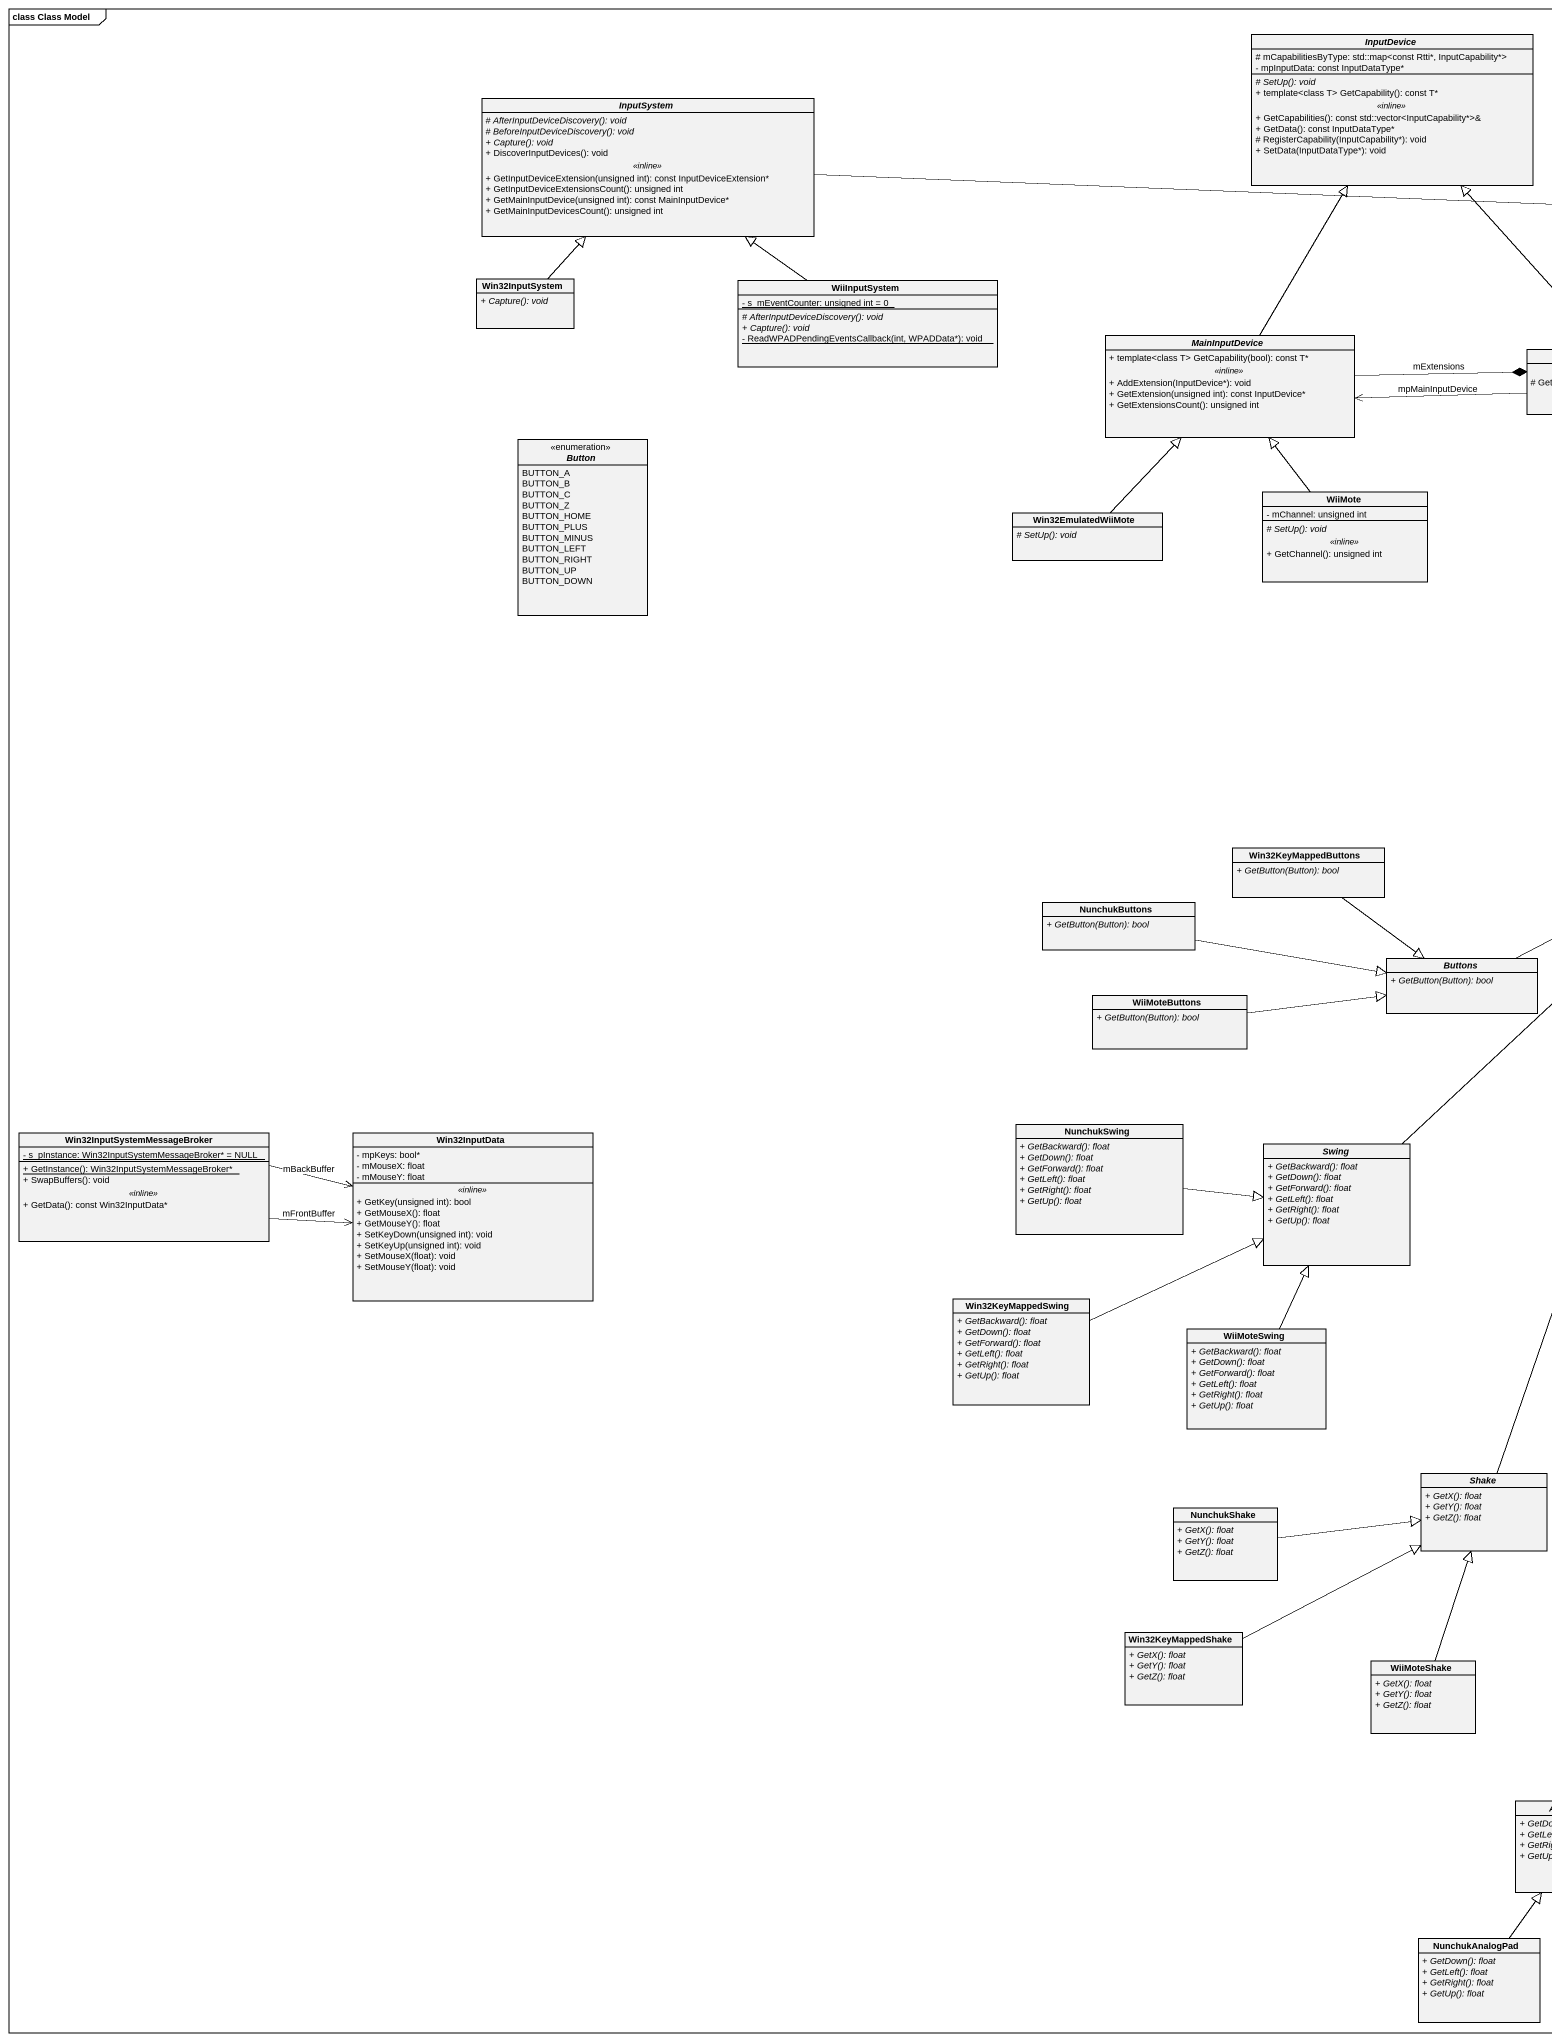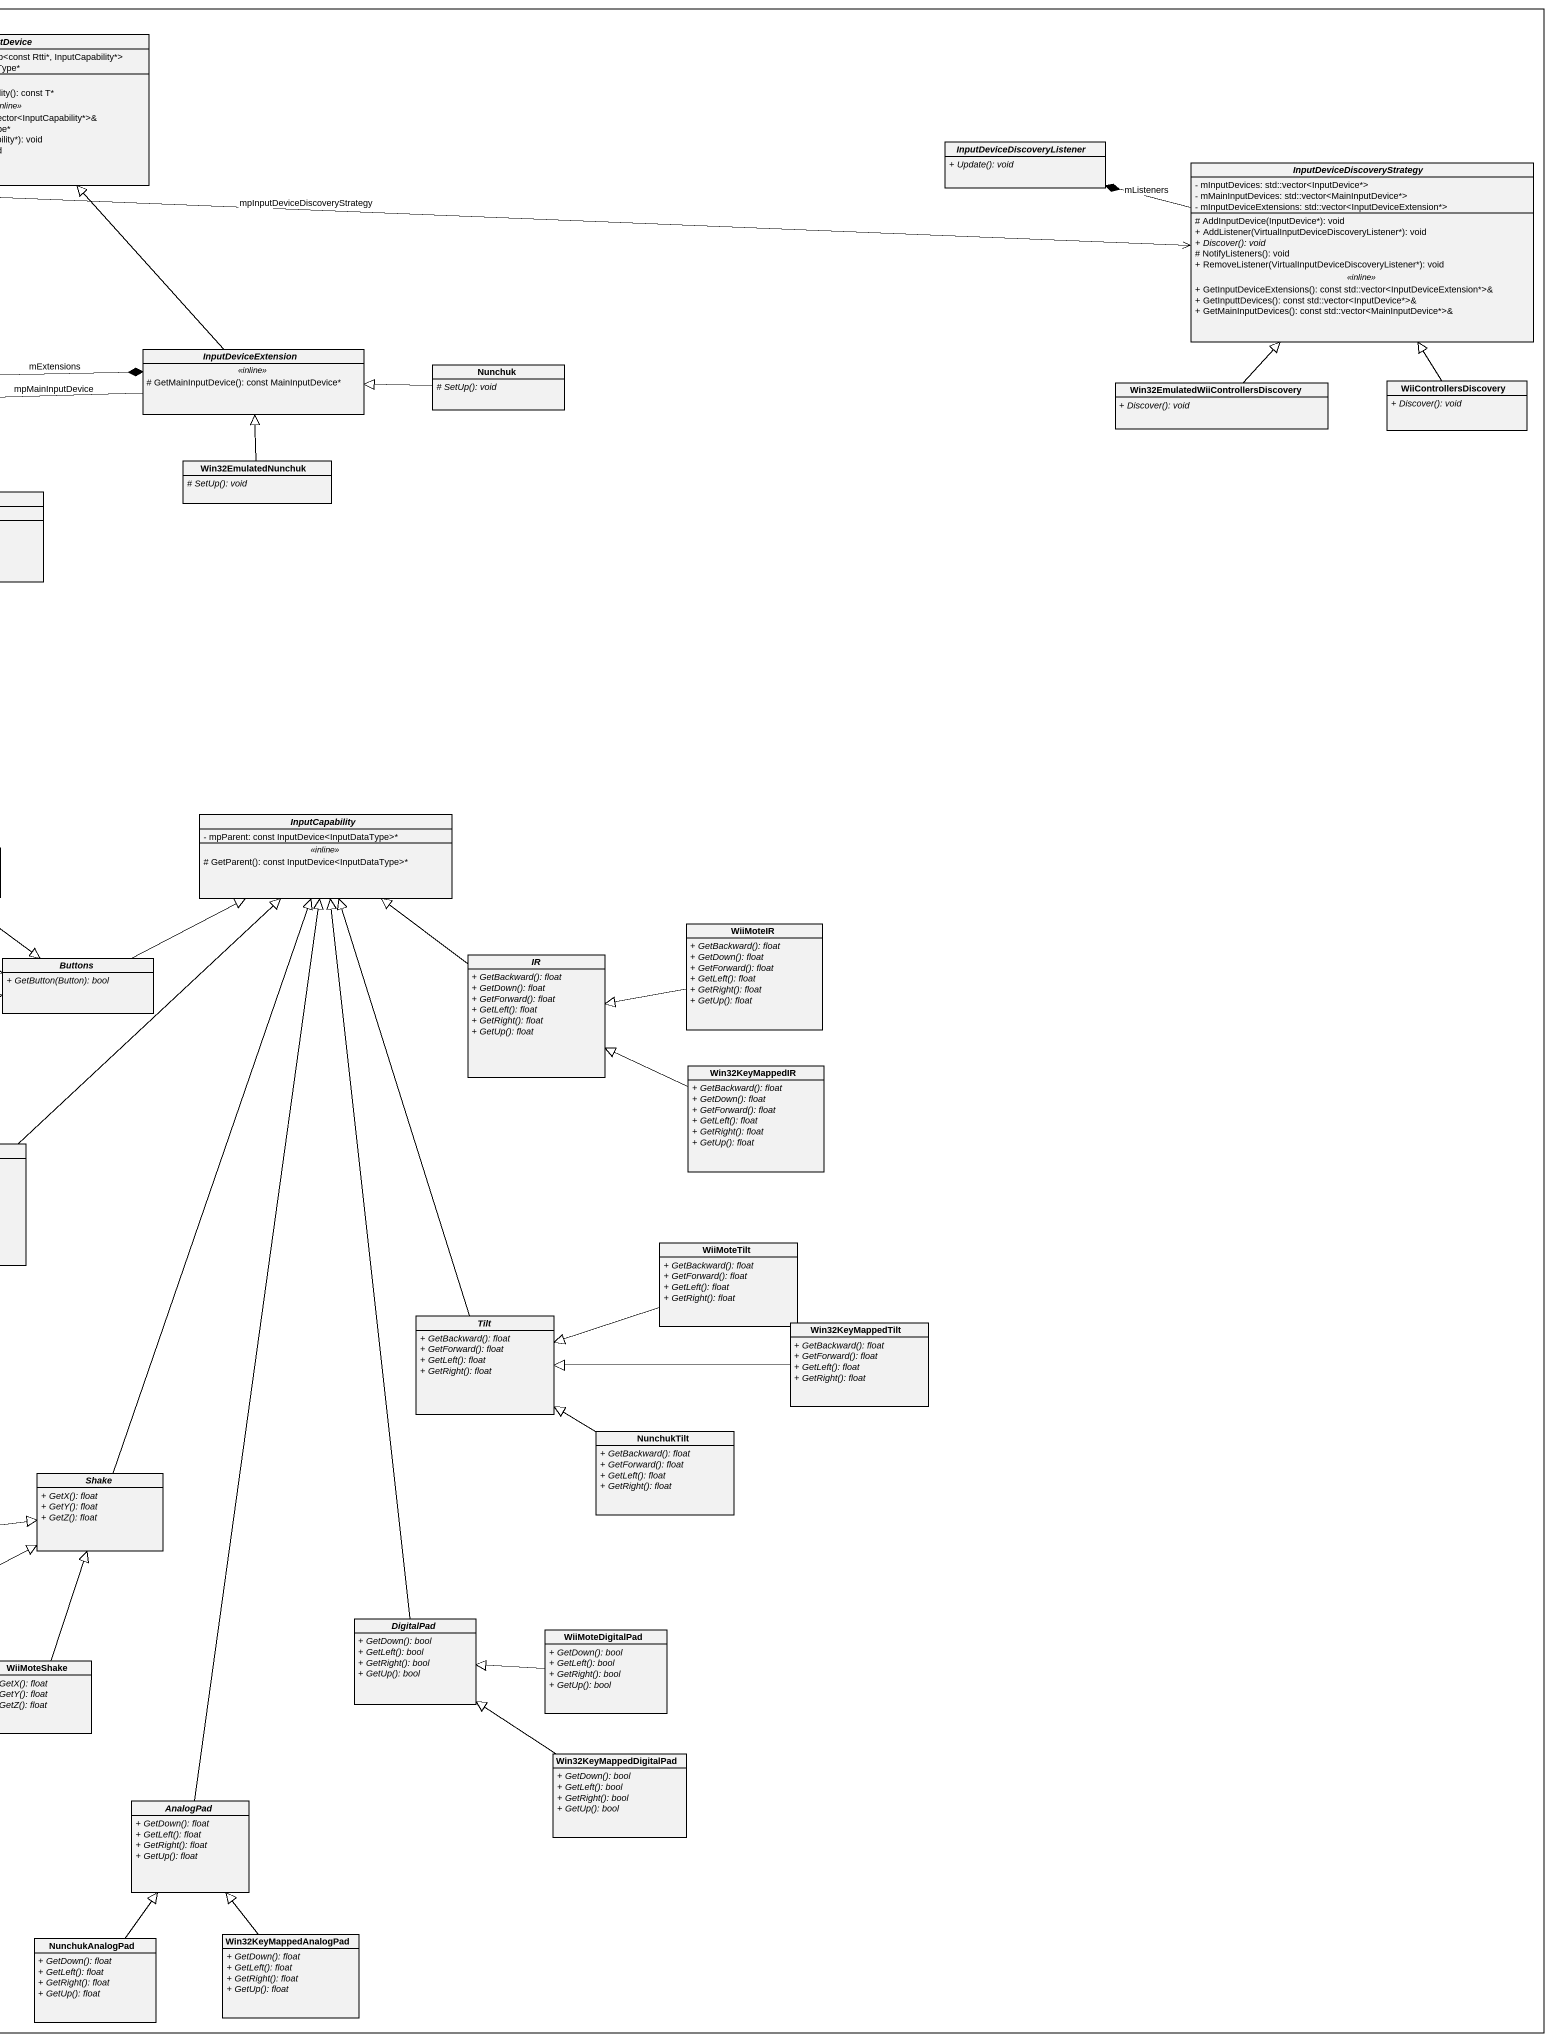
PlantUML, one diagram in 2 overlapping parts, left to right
@startuml
mainframe class Class Model
hide circle
hide empty members
skinparam classAttributeIconSize 0
abstract class InputDevice {
  # mCapabilitiesByType: std::map<const Rtti*, InputCapability*>
  - mpInputData: const InputDataType*
  --
  {abstract} # SetUp(): void
  + template<class T> GetCapability(): const T*
  .. <<inline>> ..
  + GetCapabilities(): const std::vector<InputCapability*>&
  + GetData(): const InputDataType*
  # RegisterCapability(InputCapability*): void
  + SetData(InputDataType*): void
}
abstract class InputSystem {
  {abstract} # AfterInputDeviceDiscovery(): void
  {abstract} # BeforeInputDeviceDiscovery(): void
  {abstract} + Capture(): void
  + DiscoverInputDevices(): void
  .. <<inline>> ..
  + GetInputDeviceExtension(unsigned int): const InputDeviceExtension*
  + GetInputDeviceExtensionsCount(): unsigned int
  + GetMainInputDevice(unsigned int): const MainInputDevice*
  + GetMainInputDevicesCount(): unsigned int
}
abstract class InputDeviceDiscoveryListener {
  {abstract} + Update(): void
}
abstract class InputDeviceDiscoveryStrategy {
  - mInputDevices: std::vector<InputDevice*>
  - mMainInputDevices: std::vector<MainInputDevice*>
  - mInputDeviceExtensions: std::vector<InputDeviceExtension*>
  --
  # AddInputDevice(InputDevice*): void
  + AddListener(VirtualInputDeviceDiscoveryListener*): void
  {abstract} + Discover(): void
  # NotifyListeners(): void
  + RemoveListener(VirtualInputDeviceDiscoveryListener*): void
  .. <<inline>> ..
  + GetInputDeviceExtensions(): const std::vector<InputDeviceExtension*>&
  + GetInputtDevices(): const std::vector<InputDevice*>&
  + GetMainInputDevices(): const std::vector<MainInputDevice*>&
}
class Win32InputSystem {
  {abstract} + Capture(): void
}
class WiiInputSystem {
  {static} - s_mEventCounter: unsigned int = 0
  {abstract} # AfterInputDeviceDiscovery(): void
  {abstract} + Capture(): void
  {static} - ReadWPADPendingEventsCallback(int, WPADData*): void
}
abstract class MainInputDevice {
  + template<class T> GetCapability(bool): const T*
  .. <<inline>> ..
  + AddExtension(InputDevice*): void
  + GetExtension(unsigned int): const InputDevice*
  + GetExtensionsCount(): unsigned int
}
abstract class InputDeviceExtension {
  .. <<inline>> ..
  # GetMainInputDevice(): const MainInputDevice*
}
class Nunchuk {
  {abstract} # SetUp(): void
}
class "Win32EmulatedWiiControllersDiscovery" as Win32EmulatedWiiControllersD {
  {abstract} + Discover(): void
}
class WiiControllersDiscovery {
  {abstract} + Discover(): void
}
enum Button {
  BUTTON_A
  BUTTON_B
  BUTTON_C
  BUTTON_Z
  BUTTON_HOME
  BUTTON_PLUS
  BUTTON_MINUS
  BUTTON_LEFT
  BUTTON_RIGHT
  BUTTON_UP
  BUTTON_DOWN
}
class Win32EmulatedNunchuk {
  {abstract} # SetUp(): void
}
class Win32EmulatedWiiMote {
  {abstract} # SetUp(): void
}
class WiiMote {
  - mChannel: unsigned int
  --
  {abstract} # SetUp(): void
  .. <<inline>> ..
  + GetChannel(): unsigned int
}
abstract class InputCapability {
  - mpParent: const InputDevice<InputDataType>*
  .. <<inline>> ..
  # GetParent(): const InputDevice<InputDataType>*
}
class Win32KeyMappedButtons {
  {abstract} + GetButton(Button): bool
}
class NunchukButtons {
  {abstract} + GetButton(Button): bool
}
class WiiMoteIR {
  {abstract} + GetBackward(): float
  {abstract} + GetDown(): float
  {abstract} + GetForward(): float
  {abstract} + GetLeft(): float
  {abstract} + GetRight(): float
  {abstract} + GetUp(): float
}
abstract class Buttons {
  {abstract} + GetButton(Button): bool
}
abstract class IR {
  {abstract} + GetBackward(): float
  {abstract} + GetDown(): float
  {abstract} + GetForward(): float
  {abstract} + GetLeft(): float
  {abstract} + GetRight(): float
  {abstract} + GetUp(): float
}
class WiiMoteButtons {
  {abstract} + GetButton(Button): bool
}
class Win32KeyMappedIR {
  {abstract} + GetBackward(): float
  {abstract} + GetDown(): float
  {abstract} + GetForward(): float
  {abstract} + GetLeft(): float
  {abstract} + GetRight(): float
  {abstract} + GetUp(): float
}
class "Win32InputSystemMessageBroker" as Win32InputSystemMessageBroke {
  {static} - s_pInstance: Win32InputSystemMessageBroker* = NULL
  --
  {static} + GetInstance(): Win32InputSystemMessageBroker*
  + SwapBuffers(): void
  .. <<inline>> ..
  + GetData(): const Win32InputData*
}
class Win32InputData {
  - mpKeys: bool*
  - mMouseX: float
  - mMouseY: float
  .. <<inline>> ..
  + GetKey(unsigned int): bool
  + GetMouseX(): float
  + GetMouseY(): float
  + SetKeyDown(unsigned int): void
  + SetKeyUp(unsigned int): void
  + SetMouseX(float): void
  + SetMouseY(float): void
}
class NunchukSwing {
  {abstract} + GetBackward(): float
  {abstract} + GetDown(): float
  {abstract} + GetForward(): float
  {abstract} + GetLeft(): float
  {abstract} + GetRight(): float
  {abstract} + GetUp(): float
}
abstract class Swing {
  {abstract} + GetBackward(): float
  {abstract} + GetDown(): float
  {abstract} + GetForward(): float
  {abstract} + GetLeft(): float
  {abstract} + GetRight(): float
  {abstract} + GetUp(): float
}
class WiiMoteTilt {
  {abstract} + GetBackward(): float
  {abstract} + GetForward(): float
  {abstract} + GetLeft(): float
  {abstract} + GetRight(): float
}
class Win32KeyMappedSwing {
  {abstract} + GetBackward(): float
  {abstract} + GetDown(): float
  {abstract} + GetForward(): float
  {abstract} + GetLeft(): float
  {abstract} + GetRight(): float
  {abstract} + GetUp(): float
}
class WiiMoteSwing {
  {abstract} + GetBackward(): float
  {abstract} + GetDown(): float
  {abstract} + GetForward(): float
  {abstract} + GetLeft(): float
  {abstract} + GetRight(): float
  {abstract} + GetUp(): float
}
abstract class Tilt {
  {abstract} + GetBackward(): float
  {abstract} + GetForward(): float
  {abstract} + GetLeft(): float
  {abstract} + GetRight(): float
}
class Win32KeyMappedTilt {
  {abstract} + GetBackward(): float
  {abstract} + GetForward(): float
  {abstract} + GetLeft(): float
  {abstract} + GetRight(): float
}
class NunchukTilt {
  {abstract} + GetBackward(): float
  {abstract} + GetForward(): float
  {abstract} + GetLeft(): float
  {abstract} + GetRight(): float
}
abstract class Shake {
  {abstract} + GetX(): float
  {abstract} + GetY(): float
  {abstract} + GetZ(): float
}
class NunchukShake {
  {abstract} + GetX(): float
  {abstract} + GetY(): float
  {abstract} + GetZ(): float
}
class Win32KeyMappedShake {
  {abstract} + GetX(): float
  {abstract} + GetY(): float
  {abstract} + GetZ(): float
}
abstract class DigitalPad {
  {abstract} + GetDown(): bool
  {abstract} + GetLeft(): bool
  {abstract} + GetRight(): bool
  {abstract} + GetUp(): bool
}
class WiiMoteDigitalPad {
  {abstract} + GetDown(): bool
  {abstract} + GetLeft(): bool
  {abstract} + GetRight(): bool
  {abstract} + GetUp(): bool
}
class WiiMoteShake {
  {abstract} + GetX(): float
  {abstract} + GetY(): float
  {abstract} + GetZ(): float
}
class Win32KeyMappedDigitalPad {
  {abstract} + GetDown(): bool
  {abstract} + GetLeft(): bool
  {abstract} + GetRight(): bool
  {abstract} + GetUp(): bool
}
abstract class AnalogPad {
  {abstract} + GetDown(): float
  {abstract} + GetLeft(): float
  {abstract} + GetRight(): float
  {abstract} + GetUp(): float
}
class NunchukAnalogPad {
  {abstract} + GetDown(): float
  {abstract} + GetLeft(): float
  {abstract} + GetRight(): float
  {abstract} + GetUp(): float
}
class Win32KeyMappedAnalogPad {
  {abstract} + GetDown(): float
  {abstract} + GetLeft(): float
  {abstract} + GetRight(): float
  {abstract} + GetUp(): float
}
InputSystem -right-> InputDeviceDiscoveryStrategy : mpInputDeviceDiscoveryStrategy
InputDeviceDiscoveryStrategy -left-* InputDeviceDiscoveryListener : mListeners
Win32InputSystem -up-|> InputSystem
WiiInputSystem -up-|> InputSystem
MainInputDevice -up-|> InputDevice
MainInputDevice -right-* InputDeviceExtension : mExtensions
InputDeviceExtension -up-|> InputDevice
InputDeviceExtension -left-> MainInputDevice : mpMainInputDevice
Nunchuk -left-|> InputDeviceExtension
Win32EmulatedWiiControllersD -up-|> InputDeviceDiscoveryStrategy
WiiControllersDiscovery -up-|> InputDeviceDiscoveryStrategy
Win32EmulatedNunchuk -up-|> InputDeviceExtension
Win32EmulatedWiiMote -up-|> MainInputDevice
WiiMote -up-|> MainInputDevice
Win32KeyMappedButtons --|> Buttons
NunchukButtons -right-|> Buttons
WiiMoteIR -left-|> IR
Buttons -right-|> InputCapability
IR -up-|> InputCapability
WiiMoteButtons -right-|> Buttons
Win32KeyMappedIR -left-|> IR
Win32InputSystemMessageBroke -right-> Win32InputData : mBackBuffer
Win32InputSystemMessageBroke -right-> Win32InputData : mFrontBuffer
NunchukSwing -right-|> Swing
Swing -up-|> InputCapability
WiiMoteTilt -left-|> Tilt
Win32KeyMappedSwing -right-|> Swing
WiiMoteSwing -up-|> Swing
Tilt -up-|> InputCapability
Win32KeyMappedTilt -left-|> Tilt
NunchukTilt -up-|> Tilt
Shake -up-|> InputCapability
NunchukShake -right-|> Shake
Win32KeyMappedShake -right-|> Shake
DigitalPad -up-|> InputCapability
WiiMoteDigitalPad -left-|> DigitalPad
WiiMoteShake -up-|> Shake
Win32KeyMappedDigitalPad -up-|> DigitalPad
AnalogPad -up-|> InputCapability
NunchukAnalogPad -up-|> AnalogPad
Win32KeyMappedAnalogPad -up-|> AnalogPad
@enduml
